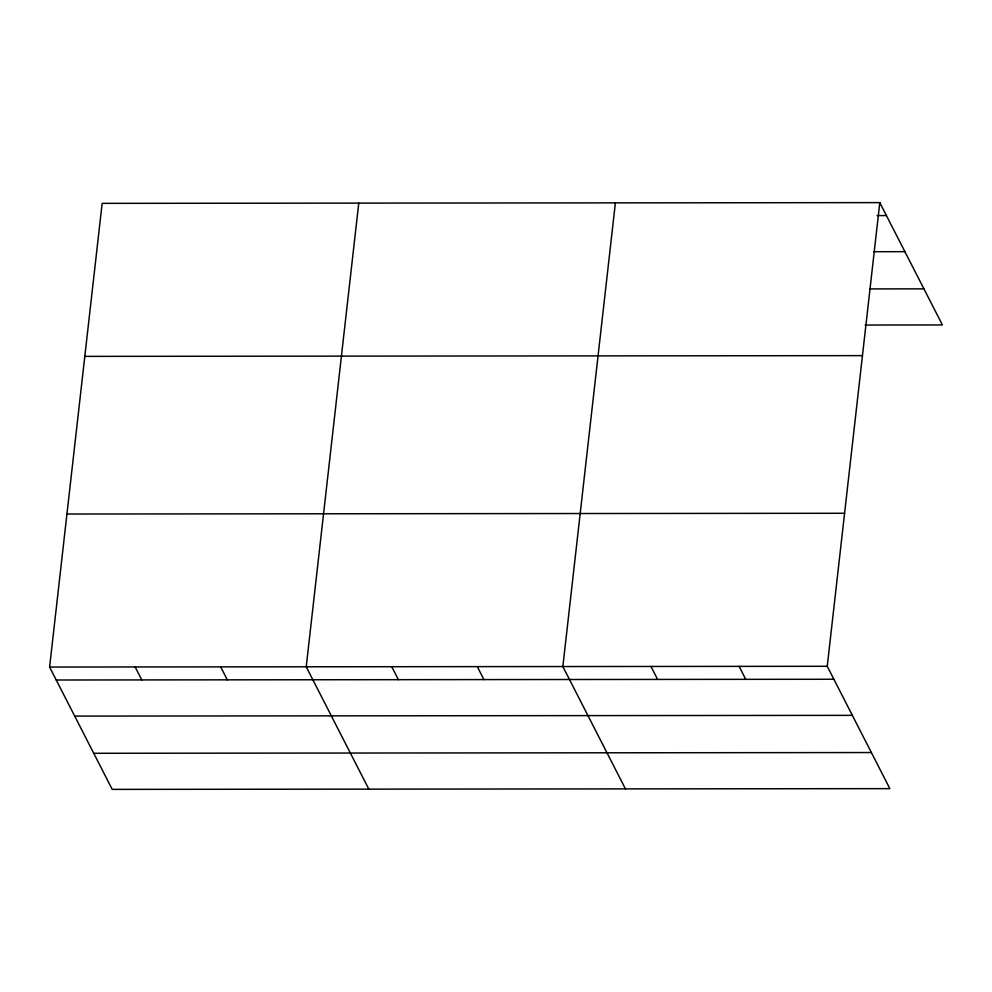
<?xml version="1.0" encoding="UTF-8"?>
<svg xmlns="http://www.w3.org/2000/svg" width="992" height="992" viewBox="0 0 992 992"><rect width="100%" height="100%" fill="white"/><g stroke="black" fill="none" stroke-linecap="round" stroke-linejoin="round"><path stroke-width="1.49" d="M879.792 202.616L827.241 666.289L889.849 788.64L112.208 789.384L49.6 667.046L102.151 203.36L879.792 202.616L942.4 324.954L865.086 325.029M358.769 203.112L306.218 666.798L368.826 789.136M615.387 202.864L562.848 666.55L625.456 788.9M877.151 215.586L886.426 215.574M873.977 251.708L904.902 251.67M869.81 288.92L923.924 288.858M84.804 356.376L862.457 355.632M66.935 514.03L844.589 513.273M49.6 667.046L827.241 666.289M56.234 680.004L833.875 679.26M74.71 716.1L852.351 715.356M93.732 753.288L871.385 752.544M739.114 666.376L745.748 679.346M650.975 666.463L657.609 679.421M477.301 666.624L483.935 679.594M391.766 666.711L398.4 679.681M220.683 666.872L227.317 679.842M135.135 666.959L141.769 679.917"/></g></svg>
